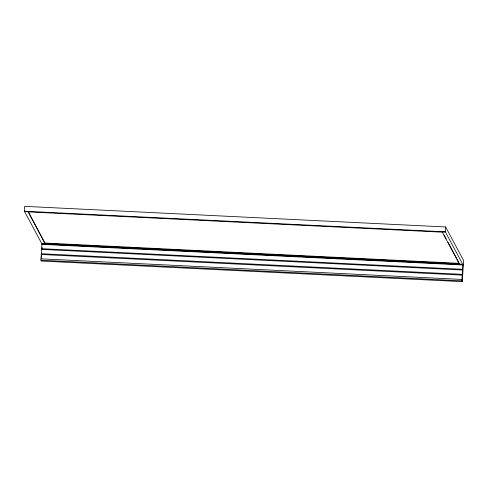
<?xml version="1.0" encoding="UTF-8"?>
<svg xmlns="http://www.w3.org/2000/svg" width="488" height="488" viewBox="0 0 488 488"><rect width="100%" height="100%" fill="white"/><g stroke="black" fill="none" stroke-linecap="round" stroke-linejoin="round"><path stroke-width="0.73" d="M40.907 260.232L41.938 243.915L24.4 211.213L24.705 206.351L445.629 226.963L463.6 260.476L462.27 281.649L41.346 261.037L40.907 260.232L461.837 280.844L462.27 281.649M41.584 257.255L41.724 254.986M42.102 248.935L42.2 247.422M462.862 264.526L459.3 263.856L44.951 243.567L27.993 211.371L44.981 243.054L44.951 243.567L41.938 243.915L462.862 264.526L461.837 280.844M445.629 226.963L445.324 231.824L463.295 265.338M457.207 259.384L459.3 263.856L442.311 232.178L27.962 211.883L24.4 211.213L445.324 231.824L442.311 232.178M44.981 243.054L459.33 263.343M41.907 244.354L462.831 264.966M41.633 248.703L462.557 269.315M41.59 249.386L462.514 269.998M41.315 253.736L462.24 274.347M41.273 254.48L462.197 275.092M40.998 258.829L461.923 279.441M444.11 234.96L446.233 238.925M448.002 242.225L456.5 258.06"/></g></svg>
